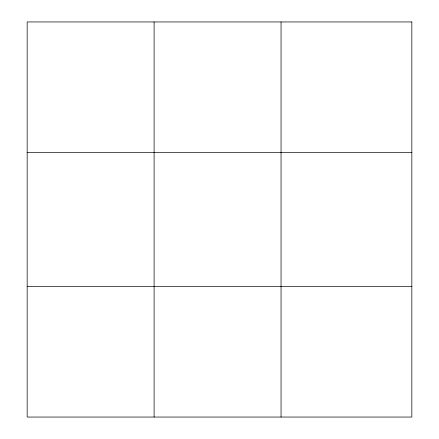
<?xml version="1.0" encoding="UTF-8"?>
<svg xmlns="http://www.w3.org/2000/svg" width="439" height="439" viewBox="0 0 439 439"><rect width="100%" height="100%" fill="white"/><g stroke="black" fill="none" stroke-linecap="round" stroke-linejoin="round"><path stroke-width="0.66" d="M154.105 417.05L154.105 21.95M281.048 417.05L281.048 21.95M27.163 152.333L411.837 152.333M27.163 286.667L411.837 286.667M411.837 21.95L411.837 417.05L27.163 417.05L27.163 21.95L411.837 21.95"/></g></svg>
